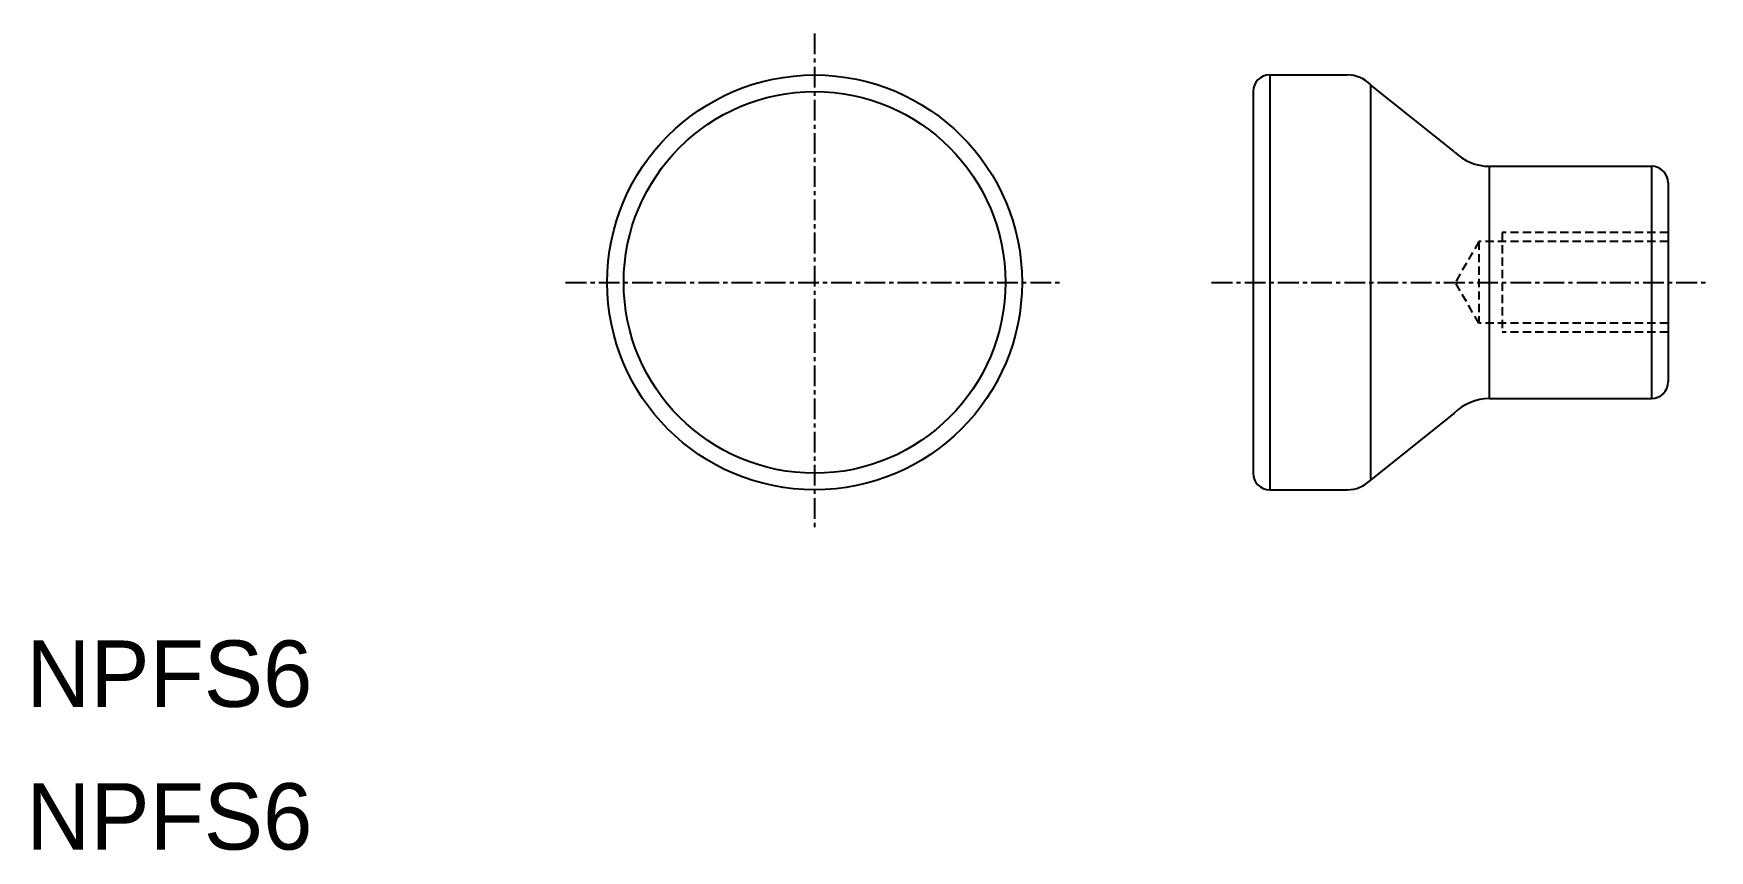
# Model space of a CAD drawing. Extents: x 0 to 101, y 0 to 49.
import ezdxf

# ---------------------------------------------------------------- set-up
doc = ezdxf.new("R2010")
doc.units = 0
doc.linetypes.add('CENTER', pattern=[2, 1.25, -0.25, 0.25, -0.25])
doc.linetypes.add('DASHED', pattern=[0.75, 0.5, -0.25])
doc.layers.get('0').update_dxf_attribs({"linetype": 'CONTINUOUS'})
doc.layers.add('CENTER', color=1, linetype='CENTER')

msp = doc.modelspace()

# ---------------------------------------------------------------- linework, layer by layer
at = {"color": 7, "linetype": 'CONTINUOUS'}
for p, q in [((74.92, 46.68), (79.59, 46.68)), ((74.92, 46.68), (74.92, 21.68)), ((73.92, 45.68), (73.92, 22.68)), ((86.04, 42.06), (81, 46.09)), ((81, 46.09), (81, 22.27)), ((88.16, 41.18), (97.92, 41.18)), ((88.16, 27.18), (88.16, 41.18)), ((97.92, 41.18), (97.92, 27.18)), ((98.92, 40.18), (98.92, 28.18)), ((86.04, 26.3), (81, 22.27)), ((88.16, 27.18), (97.92, 27.18)), ((74.92, 21.68), (79.59, 21.68))]:
    msp.add_line(p, q, dxfattribs=at)
at = {"color": 3, "linetype": 'DASHED'}
for p, q in [((87.52, 36.64), (86.1, 34.18)), ((87.52, 36.64), (87.52, 31.72)), ((98.92, 36.64), (87.52, 36.64)), ((98.92, 37.18), (88.92, 37.18)), ((88.92, 37.18), (88.92, 31.18)), ((87.52, 31.72), (86.1, 34.18)), ((98.92, 31.72), (87.52, 31.72)), ((98.92, 31.18), (88.92, 31.18))]:
    msp.add_line(p, q, dxfattribs=at)
at = {"color": 7, "linetype": 'CONTINUOUS'}
for radius in [12.5, 11.5]:
    msp.add_circle((47.5, 34.18), radius, dxfattribs=at)
for centre, radius, start, end in [((74.92, 45.68), 1, 90, 180), ((79.59, 44.68), 2, 45, 90), ((88.16, 44.18), 3, 225, 270), ((97.92, 40.18), 1, 360, 90), ((97.92, 28.18), 1, 270, 360), ((88.16, 24.18), 3, 90, 135), ((74.92, 22.68), 1, 180, 270), ((79.59, 23.68), 2, 270, 315)]:
    msp.add_arc(centre, radius, start, end, dxfattribs=at)
at = {"layer": 'CENTER', "color": 1, "linetype": 'CENTER'}
for p, q in [((47.5, 49.18), (47.5, 19.18)), ((32.5, 34.18), (62.5, 34.18)), ((71.42, 34.18), (101.42, 34.18))]:
    msp.add_line(p, q, dxfattribs=at)

# ---------------------------------------------------------------- texts
at = {"color": 7, "linetype": 'CONTINUOUS'}
for p in [(0, 8.6), (0, 0)]:
    msp.add_text('NPFS6', height=4, dxfattribs=at).set_placement(p)

doc.saveas('drawing.dxf')
